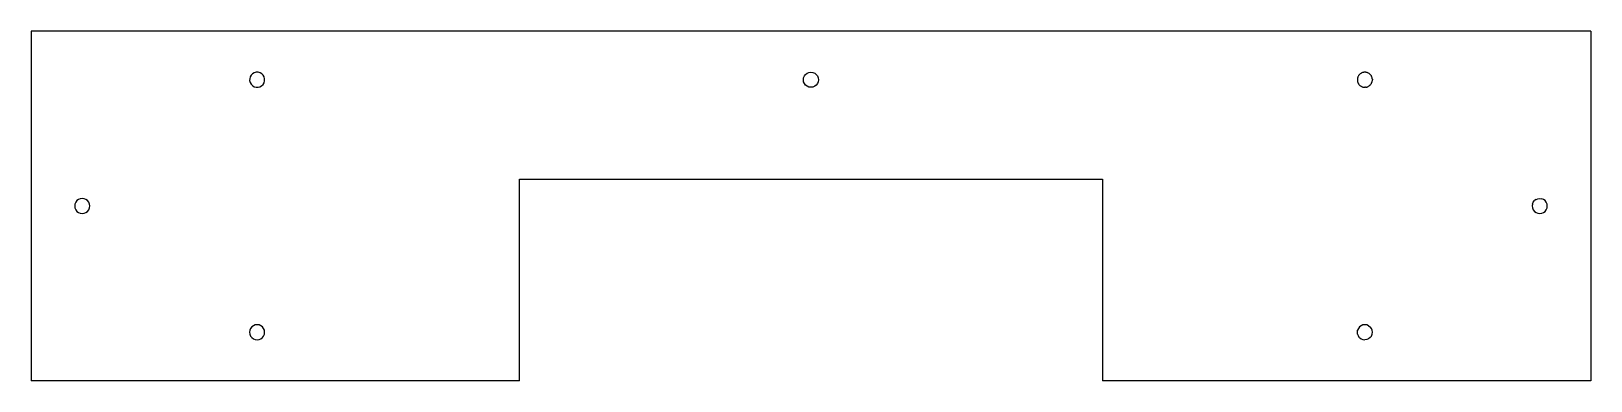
# Model space of a CAD drawing. Extents: x -161 to 161, y -36 to 36.
import ezdxf

# ---------------------------------------------------------------- set-up
doc = ezdxf.new("R2010")
doc.units = 0
doc.layers.get('0').update_dxf_attribs({"linetype": 'CONTINUOUS'})

msp = doc.modelspace()

# ---------------------------------------------------------------- linework, layer by layer
for p, q in [((160.5, 36), (-160.5, 36)), ((-160.5, 36), (-160.5, -36)), ((160.5, 36), (160.5, -36)), ((-115.53, 26.22), (-115.54, 25.81)), ((-115.54, 25.81), (-115.44, 25.42)), ((-115.43, 26.61), (-115.53, 26.22)), ((-115.22, 26.96), (-115.43, 26.61)), ((-114.93, 27.24), (-115.22, 26.96)), ((-114.58, 27.44), (-114.93, 27.24)), ((-114.19, 27.54), (-114.58, 27.44)), ((-113.78, 27.53), (-114.19, 27.54)), ((-113.39, 27.43), (-113.78, 27.53)), ((-113.04, 27.22), (-113.39, 27.43)), ((-112.76, 26.93), (-113.04, 27.22)), ((-112.56, 26.58), (-112.76, 26.93)), ((-112.57, 25.39), (-112.47, 25.78)), ((-112.46, 26.19), (-112.56, 26.58)), ((-112.47, 25.78), (-112.46, 26.19)), ((-1.57, 26), (-1.51, 26.4)), ((-1.51, 25.6), (-1.57, 26)), ((-1.51, 26.4), (-1.36, 26.77)), ((-1.36, 26.77), (-1.11, 27.1)), ((-1.11, 27.1), (-0.79, 27.34)), ((-0.79, 27.34), (-0.42, 27.5)), ((-0.42, 27.5), (-0.02, 27.55)), ((-0.02, 27.55), (0.38, 27.5)), ((0.38, 27.5), (0.76, 27.34)), ((0.76, 27.34), (1.08, 27.1)), ((1.08, 27.1), (1.33, 26.77)), ((1.33, 26.77), (1.48, 26.4)), ((1.48, 26.4), (1.53, 26)), ((1.53, 26), (1.48, 25.6)), ((112.46, 26.09), (112.45, 26)), ((112.45, 26), (112.46, 25.89)), ((112.49, 26.29), (112.46, 26.19)), ((112.46, 26.19), (112.46, 26.09)), ((112.46, 25.89), (112.47, 25.78)), ((112.47, 25.78), (112.49, 25.69)), ((112.5, 26.4), (112.49, 26.29)), ((112.49, 25.69), (112.5, 25.6)), ((112.54, 26.49), (112.5, 26.4)), ((112.56, 26.58), (112.54, 26.49)), ((112.62, 26.67), (112.56, 26.58)), ((112.66, 26.77), (112.62, 26.67)), ((112.71, 26.85), (112.66, 26.77)), ((112.76, 26.93), (112.71, 26.85)), ((112.84, 27.01), (112.76, 26.93)), ((112.9, 27.1), (112.84, 27.01)), ((112.98, 27.15), (112.9, 27.1)), ((113.04, 27.22), (112.98, 27.15)), ((113.14, 27.28), (113.04, 27.22)), ((113.22, 27.34), (113.14, 27.28)), ((113.31, 27.38), (113.22, 27.34)), ((113.39, 27.43), (113.31, 27.38)), ((113.5, 27.46), (113.39, 27.43)), ((113.6, 27.5), (113.5, 27.46)), ((113.69, 27.51), (113.6, 27.5)), ((113.78, 27.53), (113.69, 27.51)), ((113.89, 27.54), (113.78, 27.53)), ((114, 27.55), (113.89, 27.54)), ((114.09, 27.54), (114, 27.55)), ((114.19, 27.54), (114.09, 27.54)), ((114.29, 27.51), (114.19, 27.54)), ((114.4, 27.5), (114.29, 27.51)), ((114.49, 27.46), (114.4, 27.5)), ((114.58, 27.44), (114.49, 27.46)), ((114.67, 27.38), (114.58, 27.44)), ((114.77, 27.34), (114.67, 27.38)), ((114.85, 27.29), (114.77, 27.34)), ((114.93, 27.24), (114.85, 27.29)), ((115.01, 27.16), (114.93, 27.24)), ((115.1, 27.1), (115.01, 27.16)), ((115.15, 27.02), (115.1, 27.1)), ((115.22, 26.96), (115.15, 27.02)), ((115.28, 26.86), (115.22, 26.96)), ((115.34, 26.77), (115.28, 26.86)), ((115.38, 26.69), (115.34, 26.77)), ((115.43, 26.61), (115.38, 26.69)), ((115.46, 26.5), (115.43, 26.61)), ((115.5, 26.4), (115.46, 26.5)), ((115.51, 26.31), (115.5, 26.4)), ((115.5, 25.6), (115.51, 25.71)), ((115.53, 26.22), (115.51, 26.31)), ((115.51, 25.71), (115.54, 25.81)), ((115.54, 26.11), (115.53, 26.22)), ((115.54, 26.11), (115.55, 26)), ((115.54, 25.91), (115.55, 26)), ((115.54, 25.81), (115.54, 25.91)), ((-115.44, 25.42), (-115.24, 25.07)), ((-115.24, 25.07), (-114.96, 24.78)), ((-114.96, 24.78), (-114.61, 24.57)), ((-114.61, 24.57), (-114.22, 24.47)), ((-114.22, 24.47), (-113.81, 24.46)), ((-113.81, 24.46), (-113.42, 24.56)), ((-113.42, 24.56), (-113.07, 24.76)), ((-113.07, 24.76), (-112.78, 25.04)), ((-112.78, 25.04), (-112.57, 25.39)), ((-1.36, 25.22), (-1.51, 25.6)), ((-1.11, 24.9), (-1.36, 25.22)), ((-0.79, 24.66), (-1.11, 24.9)), ((-0.42, 24.5), (-0.79, 24.66)), ((-0.02, 24.45), (-0.42, 24.5)), ((0.38, 24.5), (-0.02, 24.45)), ((0.76, 24.66), (0.38, 24.5)), ((1.08, 24.9), (0.76, 24.66)), ((1.33, 25.22), (1.08, 24.9)), ((1.48, 25.6), (1.33, 25.22)), ((112.5, 25.6), (112.54, 25.5)), ((112.54, 25.5), (112.57, 25.39)), ((112.57, 25.39), (112.62, 25.31)), ((112.62, 25.31), (112.66, 25.22)), ((112.66, 25.22), (112.72, 25.14)), ((112.72, 25.14), (112.78, 25.04)), ((112.78, 25.04), (112.85, 24.98)), ((112.85, 24.98), (112.9, 24.9)), ((112.9, 24.9), (112.99, 24.84)), ((112.99, 24.84), (113.07, 24.76)), ((113.07, 24.76), (113.15, 24.71)), ((113.15, 24.71), (113.22, 24.66)), ((113.22, 24.66), (113.33, 24.62)), ((113.33, 24.62), (113.42, 24.56)), ((113.42, 24.56), (113.51, 24.54)), ((113.51, 24.54), (113.6, 24.5)), ((113.6, 24.5), (113.71, 24.49)), ((113.71, 24.49), (113.81, 24.46)), ((113.81, 24.46), (113.91, 24.46)), ((113.91, 24.46), (114, 24.45)), ((114.11, 24.46), (114, 24.45)), ((114.11, 24.46), (114.22, 24.47)), ((114.22, 24.47), (114.31, 24.49)), ((114.31, 24.49), (114.4, 24.5)), ((114.4, 24.5), (114.5, 24.54)), ((114.5, 24.54), (114.61, 24.57)), ((114.61, 24.57), (114.69, 24.62)), ((114.69, 24.62), (114.77, 24.66)), ((114.77, 24.66), (114.86, 24.72)), ((114.86, 24.72), (114.96, 24.78)), ((114.96, 24.78), (115.02, 24.85)), ((115.02, 24.85), (115.1, 24.9)), ((115.1, 24.9), (115.16, 24.99)), ((115.16, 24.99), (115.24, 25.07)), ((115.24, 25.07), (115.29, 25.15)), ((115.29, 25.15), (115.34, 25.22)), ((115.34, 25.22), (115.38, 25.33)), ((115.38, 25.33), (115.44, 25.42)), ((115.44, 25.42), (115.46, 25.51)), ((115.46, 25.51), (115.5, 25.6)), ((-60, -36), (-60, 5.5)), ((-60, 5.5), (60, 5.5)), ((60, 5.5), (60, -36)), ((-151.5, 0.4), (-151.55, 0)), ((-151.34, 0.77), (-151.5, 0.4)), ((-151.1, 1.1), (-151.34, 0.77)), ((-150.78, 1.34), (-151.1, 1.1)), ((-150.4, 1.5), (-150.78, 1.34)), ((-150, 1.55), (-150.4, 1.5)), ((-149.6, 1.5), (-150, 1.55)), ((-149.23, 1.34), (-149.6, 1.5)), ((-148.9, 1.1), (-149.23, 1.34)), ((-148.66, 0.77), (-148.9, 1.1)), ((-148.5, 0.4), (-148.66, 0.77)), ((-148.45, 0), (-148.5, 0.4)), ((148.5, 0.4), (148.45, 0)), ((148.45, 0), (148.5, -0.4)), ((148.5, 0.4), (148.66, 0.77)), ((148.66, 0.77), (148.9, 1.1)), ((149.22, 1.34), (148.9, 1.1)), ((149.22, 1.34), (149.6, 1.5)), ((149.6, 1.5), (150, 1.55)), ((150, 1.55), (150.4, 1.5)), ((150.77, 1.34), (150.4, 1.5)), ((151.1, 1.1), (150.77, 1.34)), ((151.34, 0.77), (151.1, 1.1)), ((151.5, 0.4), (151.34, 0.77)), ((151.55, 0), (151.5, 0.4)), ((151.5, -0.4), (151.55, 0)), ((-151.55, 0), (-151.5, -0.4)), ((-151.5, -0.4), (-151.34, -0.78)), ((-151.34, -0.78), (-151.1, -1.1)), ((-151.1, -1.1), (-150.78, -1.34)), ((-150.78, -1.34), (-150.4, -1.5)), ((-150.4, -1.5), (-150, -1.55)), ((-150, -1.55), (-149.6, -1.5)), ((-149.6, -1.5), (-149.23, -1.34)), ((-149.23, -1.34), (-148.9, -1.1)), ((-148.9, -1.1), (-148.66, -0.78)), ((-148.66, -0.78), (-148.5, -0.4)), ((-148.5, -0.4), (-148.45, 0)), ((148.5, -0.4), (148.66, -0.78)), ((148.66, -0.78), (148.9, -1.1)), ((148.9, -1.1), (149.22, -1.34)), ((149.22, -1.34), (149.6, -1.5)), ((149.6, -1.5), (150, -1.55)), ((150, -1.55), (150.4, -1.5)), ((150.4, -1.5), (150.77, -1.34)), ((150.77, -1.34), (151.1, -1.1)), ((151.1, -1.1), (151.34, -0.78)), ((151.34, -0.78), (151.5, -0.4)), ((-115.5, -25.6), (-115.55, -26)), ((-115.34, -25.23), (-115.5, -25.6)), ((-115.1, -24.9), (-115.34, -25.23)), ((-114.77, -24.66), (-115.1, -24.9)), ((-114.4, -24.5), (-114.77, -24.66)), ((-114, -24.45), (-114.4, -24.5)), ((-113.6, -24.5), (-114, -24.45)), ((-113.22, -24.66), (-113.6, -24.5)), ((-112.9, -24.9), (-113.22, -24.66)), ((-112.66, -25.23), (-112.9, -24.9)), ((-112.5, -25.6), (-112.66, -25.23)), ((-112.45, -26), (-112.5, -25.6)), ((112.45, -26), (112.5, -25.6)), ((112.66, -25.23), (112.5, -25.6)), ((112.9, -24.9), (112.66, -25.23)), ((113.22, -24.66), (112.9, -24.9)), ((113.6, -24.5), (113.22, -24.66)), ((114, -24.45), (113.6, -24.5)), ((114.4, -24.5), (114, -24.45)), ((114.77, -24.66), (114.4, -24.5)), ((114.77, -24.66), (115.1, -24.9)), ((115.34, -25.23), (115.1, -24.9)), ((115.5, -25.6), (115.34, -25.23)), ((115.55, -26), (115.5, -25.6)), ((-115.55, -26), (-115.5, -26.4)), ((-115.5, -26.4), (-115.34, -26.78)), ((-115.34, -26.78), (-115.1, -27.1)), ((-115.1, -27.1), (-114.77, -27.34)), ((-114.77, -27.34), (-114.4, -27.5)), ((-114.4, -27.5), (-114, -27.55)), ((-114, -27.55), (-113.6, -27.5)), ((-113.6, -27.5), (-113.22, -27.34)), ((-113.22, -27.34), (-112.9, -27.1)), ((-112.9, -27.1), (-112.66, -26.78)), ((-112.66, -26.78), (-112.5, -26.4)), ((-112.5, -26.4), (-112.45, -26)), ((112.5, -26.4), (112.45, -26)), ((112.5, -26.4), (112.66, -26.78)), ((112.9, -27.1), (112.66, -26.78)), ((112.9, -27.1), (113.22, -27.34)), ((113.22, -27.34), (113.6, -27.5)), ((113.6, -27.5), (114, -27.55)), ((114.4, -27.5), (114, -27.55)), ((114.77, -27.34), (114.4, -27.5)), ((115.1, -27.1), (114.77, -27.34)), ((115.1, -27.1), (115.34, -26.78)), ((115.34, -26.78), (115.5, -26.4)), ((115.5, -26.4), (115.55, -26)), ((-60, -36), (-160.5, -36)), ((160.5, -36), (60, -36))]:
    msp.add_line(p, q)

doc.saveas('drawing.dxf')
